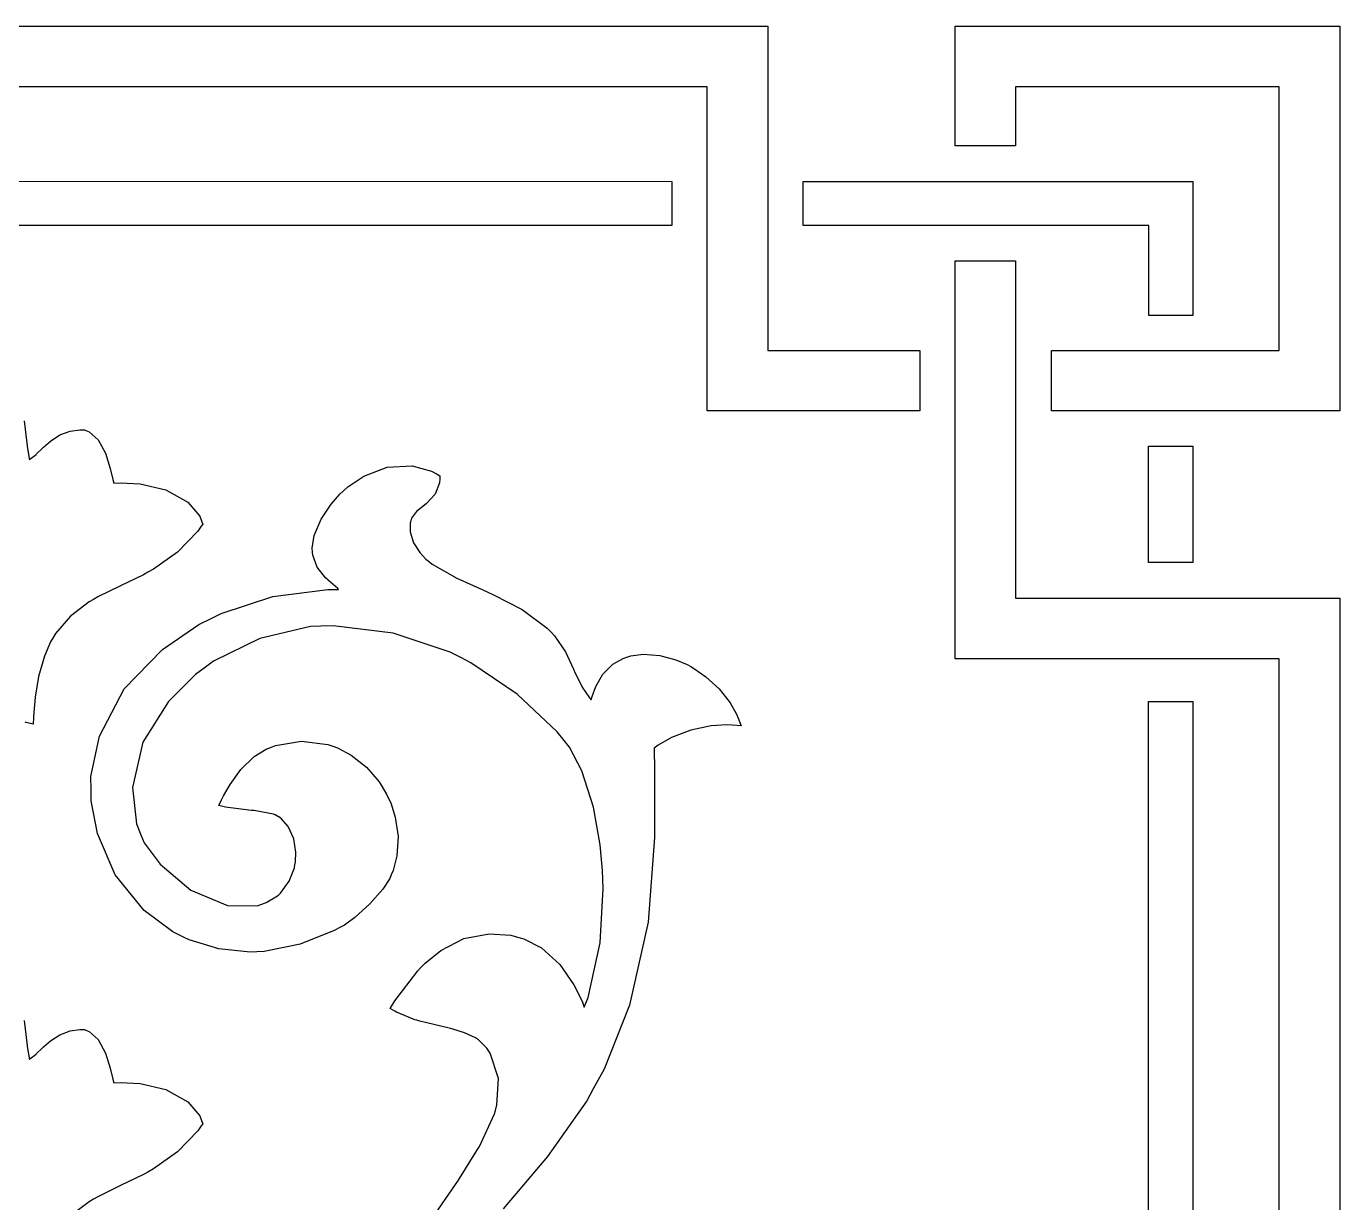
# Model space of a CAD drawing. Extents: x 0 to 1426, y 0 to 829.
# Drawn here: x 90.5 to 174.9, y 740.9 to 816.6 of the extents above; entities that cross this region are included whole.
import ezdxf

# ---------------------------------------------------------------- set-up
doc = ezdxf.new("R2010")
doc.units = 0
doc.layers.get('0').update_dxf_attribs({"linetype": 'CONTINUOUS'})

msp = doc.modelspace()

# ---------------------------------------------------------------- linework, layer by layer
at = {"color": 0}
for p, q in [((36.8748, 816.589), (138.165, 816.589)), ((36.8748, 816.589), (138.165, 816.589)), ((138.165, 816.589), (138.165, 795.747)), ((138.165, 816.589), (138.165, 795.747)), ((150.221, 808.895), (150.221, 816.589)), ((150.221, 816.589), (174.949, 816.589)), ((150.221, 808.895), (150.221, 816.589)), ((150.221, 816.589), (174.949, 816.589)), ((174.949, 816.589), (174.949, 791.859)), ((174.949, 816.589), (174.949, 791.859)), ((134.279, 812.701), (40.761, 812.701)), ((134.279, 812.701), (40.761, 812.701)), ((134.279, 791.859), (134.279, 812.701)), ((134.279, 791.859), (134.279, 812.701)), ((171.061, 812.701), (154.107, 812.701)), ((154.107, 812.701), (154.107, 808.895)), ((171.061, 812.701), (154.107, 812.701)), ((154.107, 812.701), (154.107, 808.895)), ((171.061, 795.747), (171.061, 812.701)), ((171.061, 795.747), (171.061, 812.701)), ((154.107, 808.895), (150.221, 808.895)), ((154.107, 808.895), (150.221, 808.895)), ((43.0403, 806.644), (132, 806.616)), ((43.0403, 806.644), (132, 806.616)), ((132, 806.616), (132, 803.772)), ((132, 806.616), (132, 803.772)), ((140.445, 803.776), (140.445, 806.616)), ((140.445, 806.616), (165.495, 806.616)), ((140.445, 803.776), (140.445, 806.616)), ((140.445, 806.616), (165.495, 806.616)), ((165.495, 806.616), (165.495, 797.997)), ((165.495, 806.616), (165.495, 797.997)), ((132, 803.772), (43.0403, 803.801)), ((132, 803.772), (43.0403, 803.801)), ((162.664, 803.776), (140.445, 803.776)), ((162.664, 803.776), (140.445, 803.776)), ((162.664, 797.997), (162.664, 803.776)), ((162.664, 797.997), (162.664, 803.776)), ((150.221, 775.917), (150.221, 801.493)), ((150.221, 801.493), (154.107, 801.493)), ((150.221, 775.917), (150.221, 801.493)), ((150.221, 801.493), (154.107, 801.493)), ((154.107, 801.493), (154.107, 779.805)), ((154.107, 801.493), (154.107, 779.805)), ((165.495, 797.997), (162.664, 797.997)), ((165.495, 797.997), (162.664, 797.997)), ((138.165, 795.747), (147.941, 795.747)), ((138.165, 795.747), (147.941, 795.747)), ((147.941, 795.747), (147.941, 791.859)), ((147.941, 795.747), (147.941, 791.859)), ((156.417, 791.859), (156.417, 795.747)), ((156.417, 795.747), (171.061, 795.747)), ((156.417, 791.859), (156.417, 795.747)), ((156.417, 795.747), (171.061, 795.747)), ((147.941, 791.859), (134.279, 791.859)), ((147.941, 791.859), (134.279, 791.859)), ((174.949, 791.859), (156.417, 791.859)), ((174.949, 791.859), (156.417, 791.859)), ((90.3566, 791.214), (90.5221, 789.774)), ((90.3566, 791.214), (90.5221, 789.774)), ((92.6387, 790.303), (93.3154, 790.554)), ((92.6387, 790.303), (93.3154, 790.554)), ((93.3154, 790.554), (93.9408, 790.638)), ((93.3154, 790.554), (93.9408, 790.638)), ((93.9408, 790.638), (94.149, 790.638)), ((93.9408, 790.638), (94.149, 790.638)), ((94.149, 790.638), (94.2386, 790.638)), ((94.149, 790.638), (94.2386, 790.638)), ((94.2386, 790.638), (94.3169, 790.6)), ((94.2386, 790.638), (94.3169, 790.6)), ((94.3169, 790.6), (94.5388, 790.501)), ((94.3169, 790.6), (94.5388, 790.501)), ((90.5221, 789.774), (90.5411, 789.63)), ((90.5221, 789.774), (90.5411, 789.63)), ((91.6079, 789.524), (92.0461, 789.908)), ((91.6079, 789.524), (92.0461, 789.908)), ((92.0461, 789.908), (92.6387, 790.303)), ((92.0461, 789.908), (92.6387, 790.303)), ((94.5388, 790.501), (95.1107, 789.982)), ((94.5388, 790.501), (95.1107, 789.982)), ((95.1107, 789.982), (95.5933, 789.125)), ((95.1107, 789.982), (95.5933, 789.125)), ((90.5411, 789.63), (90.551, 789.556)), ((90.5411, 789.63), (90.551, 789.556)), ((90.551, 789.556), (90.6709, 788.804)), ((90.551, 789.556), (90.6709, 788.804)), ((90.7288, 788.758), (91.1172, 789.058)), ((90.7288, 788.758), (91.1172, 789.058)), ((91.1172, 789.058), (91.1546, 789.093)), ((91.1172, 789.058), (91.1546, 789.093)), ((91.1546, 789.093), (91.1807, 789.118)), ((91.1546, 789.093), (91.1807, 789.118)), ((91.1807, 789.118), (91.4425, 789.365)), ((91.1807, 789.118), (91.4425, 789.365)), ((91.4425, 789.365), (91.4686, 789.39)), ((91.4425, 789.365), (91.4686, 789.39)), ((91.4686, 789.39), (91.6079, 789.524)), ((91.4686, 789.39), (91.6079, 789.524)), ((95.5933, 789.125), (95.8896, 788.151)), ((95.5933, 789.125), (95.8896, 788.151)), ((162.658, 782.101), (162.658, 789.591)), ((162.658, 789.591), (165.5, 789.591)), ((162.658, 782.101), (162.658, 789.591)), ((162.658, 789.591), (165.5, 789.591)), ((165.5, 789.591), (165.5, 782.101)), ((165.5, 789.591), (165.5, 782.101)), ((90.6709, 788.804), (90.6872, 788.73)), ((90.6709, 788.804), (90.6872, 788.73)), ((90.6872, 788.73), (90.7288, 788.758)), ((90.6872, 788.73), (90.7288, 788.758)), ((95.8896, 788.151), (96.0632, 787.435)), ((95.8896, 788.151), (96.0632, 787.435)), ((112.191, 787.658), (113.699, 788.243)), ((112.191, 787.658), (113.699, 788.243)), ((113.699, 788.243), (115.3, 788.324)), ((113.699, 788.243), (115.3, 788.324)), ((115.3, 788.324), (116.546, 787.986)), ((115.3, 788.324), (116.546, 787.986)), ((96.0632, 787.435), (96.1291, 787.199)), ((96.0632, 787.435), (96.1291, 787.199)), ((96.1291, 787.199), (96.5468, 787.231)), ((96.1291, 787.199), (96.5468, 787.231)), ((96.5468, 787.231), (97.8158, 787.164)), ((96.5468, 787.231), (97.8158, 787.164)), ((97.8158, 787.164), (99.4724, 786.779)), ((97.8158, 787.164), (99.4724, 786.779)), ((111.163, 786.97), (112.191, 787.658)), ((111.163, 786.97), (112.191, 787.658)), ((116.546, 787.986), (116.909, 787.781)), ((116.546, 787.986), (116.909, 787.781)), ((117.069, 787.231), (116.785, 786.493)), ((117.069, 787.231), (116.785, 786.493)), ((116.909, 787.781), (117.092, 787.675)), ((116.909, 787.781), (117.092, 787.675)), ((117.082, 787.481), (117.069, 787.231)), ((117.082, 787.481), (117.069, 787.231)), ((117.092, 787.675), (117.082, 787.481)), ((117.092, 787.675), (117.082, 787.481)), ((99.4724, 786.779), (100.87, 785.989)), ((99.4724, 786.779), (100.87, 785.989)), ((110.096, 785.865), (110.657, 786.504)), ((110.096, 785.865), (110.657, 786.504)), ((110.657, 786.504), (110.865, 786.694)), ((110.657, 786.504), (110.865, 786.694)), ((110.865, 786.694), (111.163, 786.97)), ((110.865, 786.694), (111.163, 786.97)), ((116.785, 786.493), (116.2, 785.876)), ((116.785, 786.493), (116.2, 785.876)), ((100.87, 785.989), (101.644, 785.079)), ((100.87, 785.989), (101.644, 785.079)), ((109.446, 784.888), (110.096, 785.865)), ((109.446, 784.888), (110.096, 785.865)), ((116.2, 785.876), (115.591, 785.389)), ((116.2, 785.876), (115.591, 785.389)), ((101.644, 785.079), (101.781, 784.729)), ((101.644, 785.079), (101.781, 784.729)), ((101.781, 784.729), (101.841, 784.574)), ((101.781, 784.729), (101.841, 784.574)), ((109.014, 783.833), (109.446, 784.888)), ((109.014, 783.833), (109.446, 784.888)), ((115.215, 784.793), (115.175, 784.624)), ((115.215, 784.793), (115.175, 784.624)), ((115.175, 784.624), (115.185, 784.073)), ((115.175, 784.624), (115.185, 784.073)), ((115.252, 784.955), (115.215, 784.793)), ((115.252, 784.955), (115.215, 784.793)), ((115.591, 785.389), (115.252, 784.955)), ((115.591, 785.389), (115.252, 784.955)), ((101.517, 784.123), (100.223, 782.775)), ((101.517, 784.123), (100.223, 782.775)), ((101.743, 784.44), (101.517, 784.123)), ((101.743, 784.44), (101.517, 784.123)), ((101.841, 784.574), (101.743, 784.44)), ((101.841, 784.574), (101.743, 784.44)), ((108.879, 783.026), (109.014, 783.833)), ((108.879, 783.026), (109.014, 783.833)), ((115.185, 784.073), (115.397, 783.375)), ((115.185, 784.073), (115.397, 783.375)), ((108.898, 782.761), (108.879, 783.026)), ((108.898, 782.761), (108.879, 783.026)), ((115.397, 783.375), (115.796, 782.74)), ((115.397, 783.375), (115.796, 782.74)), ((100.223, 782.775), (98.6688, 781.667)), ((100.223, 782.775), (98.6688, 781.667)), ((108.911, 782.578), (108.898, 782.761)), ((108.911, 782.578), (108.898, 782.761)), ((109.201, 781.794), (108.911, 782.578)), ((109.201, 781.794), (108.911, 782.578)), ((115.796, 782.74), (116.188, 782.324)), ((115.796, 782.74), (116.188, 782.324)), ((116.188, 782.324), (116.337, 782.204)), ((116.188, 782.324), (116.337, 782.204)), ((116.337, 782.204), (116.601, 781.992)), ((116.337, 782.204), (116.601, 781.992)), ((165.5, 782.101), (162.658, 782.101)), ((165.5, 782.101), (162.658, 782.101)), ((98.0295, 781.315), (96.5592, 780.605)), ((98.0295, 781.315), (96.5592, 780.605)), ((98.3149, 781.473), (98.0295, 781.315)), ((98.3149, 781.473), (98.0295, 781.315)), ((98.6688, 781.667), (98.3149, 781.473)), ((98.6688, 781.667), (98.3149, 781.473)), ((109.741, 781.121), (109.201, 781.794)), ((109.741, 781.121), (109.201, 781.794)), ((116.601, 781.992), (118.175, 781.099)), ((116.601, 781.992), (118.175, 781.099)), ((96.5592, 780.605), (95.0958, 779.886)), ((96.5592, 780.605), (95.0958, 779.886)), ((109.881, 780.99), (109.741, 781.121)), ((109.881, 780.99), (109.741, 781.121)), ((109.93, 780.944), (109.881, 780.99)), ((109.93, 780.944), (109.881, 780.99)), ((110.515, 780.422), (109.93, 780.944)), ((110.515, 780.422), (109.93, 780.944)), ((110.571, 780.366), (110.515, 780.422)), ((110.571, 780.366), (110.515, 780.422)), ((118.175, 781.099), (119.851, 780.344)), ((118.175, 781.099), (119.851, 780.344)), ((94.5349, 779.565), (93.3319, 778.662)), ((94.5349, 779.565), (93.3319, 778.662)), ((94.8161, 779.724), (94.5349, 779.565)), ((94.8161, 779.724), (94.5349, 779.565)), ((95.0958, 779.886), (94.8161, 779.724)), ((95.0958, 779.886), (94.8161, 779.724)), ((103.014, 778.827), (106.345, 779.907)), ((103.014, 778.827), (106.345, 779.907)), ((106.345, 779.907), (109.883, 780.369)), ((106.345, 779.907), (109.883, 780.369)), ((109.883, 780.369), (110.571, 780.366)), ((109.883, 780.369), (110.571, 780.366)), ((119.851, 780.344), (120.168, 780.2)), ((119.851, 780.344), (120.168, 780.2)), ((120.168, 780.2), (120.545, 780.031)), ((120.168, 780.2), (120.545, 780.031)), ((120.545, 780.031), (122.368, 779.081)), ((120.545, 780.031), (122.368, 779.081)), ((154.107, 779.805), (174.949, 779.805)), ((154.107, 779.805), (174.949, 779.805)), ((174.949, 779.805), (174.949, 631.476)), ((174.949, 779.805), (174.949, 631.476)), ((102.431, 778.521), (103.014, 778.827)), ((102.431, 778.521), (103.014, 778.827)), ((122.368, 779.081), (123.992, 777.889)), ((122.368, 779.081), (123.992, 777.889)), ((93.3319, 778.662), (92.378, 777.547)), ((93.3319, 778.662), (92.378, 777.547)), ((99.2463, 776.513), (101.592, 778.108)), ((99.2463, 776.513), (101.592, 778.108)), ((101.592, 778.108), (102.431, 778.521)), ((101.592, 778.108), (102.431, 778.521)), ((108.767, 777.988), (105.499, 777.222)), ((108.767, 777.988), (105.499, 777.222)), ((109.442, 778.013), (108.767, 777.988)), ((109.442, 778.013), (108.767, 777.988)), ((110.231, 778.037), (109.442, 778.013)), ((110.231, 778.037), (109.442, 778.013)), ((114.09, 777.558), (110.231, 778.037)), ((114.09, 777.558), (110.231, 778.037)), ((123.992, 777.889), (124.272, 777.596)), ((123.992, 777.889), (124.272, 777.596)), ((92.2211, 777.282), (92.0517, 776.997)), ((92.2211, 777.282), (92.0517, 776.997)), ((92.378, 777.547), (92.2211, 777.282)), ((92.378, 777.547), (92.2211, 777.282)), ((105.499, 777.222), (102.537, 775.748)), ((105.499, 777.222), (102.537, 775.748)), ((117.742, 776.33), (114.09, 777.558)), ((117.742, 776.33), (114.09, 777.558)), ((124.272, 777.596), (124.462, 777.395)), ((124.272, 777.596), (124.462, 777.395)), ((124.462, 777.395), (125.16, 776.355)), ((124.462, 777.395), (125.16, 776.355)), ((92.0517, 776.997), (91.6534, 776.072)), ((92.0517, 776.997), (91.6534, 776.072)), ((96.7811, 773.97), (99.2463, 776.513)), ((96.7811, 773.97), (99.2463, 776.513)), ((118.429, 775.984), (117.742, 776.33)), ((118.429, 775.984), (117.742, 776.33)), ((125.16, 776.355), (125.687, 775.236)), ((125.16, 776.355), (125.687, 775.236)), ((129.358, 776.097), (130.157, 776.203)), ((129.358, 776.097), (130.157, 776.203)), ((130.157, 776.203), (131.225, 776.129)), ((130.157, 776.203), (131.225, 776.129)), ((91.6534, 776.072), (91.2813, 774.771)), ((91.6534, 776.072), (91.2813, 774.771)), ((102.016, 775.37), (101.363, 774.901)), ((102.016, 775.37), (101.363, 774.901)), ((102.537, 775.748), (102.016, 775.37)), ((102.537, 775.748), (102.016, 775.37)), ((119.076, 775.656), (118.429, 775.984)), ((119.076, 775.656), (118.429, 775.984)), ((122.065, 773.642), (119.076, 775.656)), ((122.065, 773.642), (119.076, 775.656)), ((127.561, 774.912), (128.218, 775.557)), ((127.561, 774.912), (128.218, 775.557)), ((128.218, 775.557), (128.874, 775.935)), ((128.218, 775.557), (128.874, 775.935)), ((128.874, 775.935), (129.109, 776.012)), ((128.874, 775.935), (129.109, 776.012)), ((129.109, 776.012), (129.358, 776.097)), ((129.109, 776.012), (129.358, 776.097)), ((131.225, 776.129), (132.261, 775.847)), ((131.225, 776.129), (132.261, 775.847)), ((132.261, 775.847), (132.985, 775.533)), ((132.261, 775.847), (132.985, 775.533)), ((132.985, 775.533), (133.213, 775.406)), ((132.985, 775.533), (133.213, 775.406)), ((133.213, 775.406), (133.469, 775.268)), ((133.213, 775.406), (133.469, 775.268)), ((171.061, 775.917), (150.221, 775.917)), ((171.061, 775.917), (150.221, 775.917)), ((171.061, 635.363), (171.061, 775.917)), ((171.061, 635.363), (171.061, 775.917)), ((91.2813, 774.771), (91.065, 773.437)), ((91.2813, 774.771), (91.065, 773.437)), ((101.363, 774.901), (99.6308, 773.172)), ((101.363, 774.901), (99.6308, 773.172)), ((125.687, 775.236), (125.791, 774.996)), ((125.687, 775.236), (125.791, 774.996)), ((125.791, 774.996), (125.862, 774.834)), ((125.791, 774.996), (125.862, 774.834)), ((125.862, 774.834), (126.242, 774.076)), ((125.862, 774.834), (126.242, 774.076)), ((127.106, 774.128), (127.561, 774.912)), ((127.106, 774.128), (127.561, 774.912)), ((133.469, 775.268), (134.191, 774.76)), ((133.469, 775.268), (134.191, 774.76)), ((134.191, 774.76), (135.045, 773.973)), ((134.191, 774.76), (135.045, 773.973)), ((95.195, 770.939), (96.7811, 773.97)), ((95.195, 770.939), (96.7811, 773.97)), ((124.635, 771.204), (122.065, 773.642)), ((124.635, 771.204), (122.065, 773.642)), ((126.242, 774.076), (126.709, 773.391)), ((126.242, 774.076), (126.709, 773.391)), ((126.875, 773.483), (127.106, 774.128)), ((126.875, 773.483), (127.106, 774.128)), ((135.045, 773.973), (135.745, 773.074)), ((135.045, 773.973), (135.745, 773.074)), ((91.065, 773.437), (90.9768, 772.453)), ((91.065, 773.437), (90.9768, 772.453)), ((99.6308, 773.172), (97.9868, 770.541)), ((99.6308, 773.172), (97.9868, 770.541)), ((126.709, 773.391), (126.825, 773.261)), ((126.709, 773.391), (126.825, 773.261)), ((126.825, 773.261), (126.875, 773.483)), ((126.825, 773.261), (126.875, 773.483)), ((135.745, 773.074), (136.156, 772.343)), ((135.745, 773.074), (136.156, 772.343)), ((162.658, 637.614), (162.658, 773.169)), ((162.658, 773.169), (165.5, 773.169)), ((162.658, 637.614), (162.658, 773.169)), ((162.658, 773.169), (165.5, 773.169)), ((165.5, 773.169), (165.5, 637.614)), ((165.5, 773.169), (165.5, 637.614)), ((90.963, 772.125), (90.9451, 771.708)), ((90.963, 772.125), (90.9451, 771.708)), ((90.9768, 772.453), (90.963, 772.125)), ((90.9768, 772.453), (90.963, 772.125)), ((136.156, 772.343), (136.26, 772.086)), ((136.156, 772.343), (136.26, 772.086)), ((136.26, 772.086), (136.455, 771.603)), ((136.26, 772.086), (136.455, 771.603)), ((90.4931, 771.814), (90.4102, 771.835)), ((90.4931, 771.814), (90.4102, 771.835)), ((90.9451, 771.708), (90.4931, 771.814)), ((90.9451, 771.708), (90.4931, 771.814)), ((125.075, 770.664), (124.635, 771.204)), ((125.075, 770.664), (124.635, 771.204)), ((133.216, 771.331), (131.975, 770.848)), ((133.216, 771.331), (131.975, 770.848)), ((134.536, 771.596), (133.216, 771.331)), ((134.536, 771.596), (133.216, 771.331)), ((135.548, 771.656), (134.536, 771.596)), ((135.548, 771.656), (134.536, 771.596)), ((135.884, 771.634), (135.548, 771.656)), ((135.884, 771.634), (135.548, 771.656)), ((136.455, 771.603), (135.884, 771.634)), ((136.455, 771.603), (135.884, 771.634)), ((94.6464, 768.346), (95.195, 770.939)), ((94.6464, 768.346), (95.195, 770.939)), ((97.9868, 770.541), (97.3169, 767.63)), ((97.9868, 770.541), (97.3169, 767.63)), ((106.188, 770.202), (106.514, 770.326)), ((106.188, 770.202), (106.514, 770.326)), ((106.514, 770.326), (108.19, 770.604)), ((106.514, 770.326), (108.19, 770.604)), ((108.19, 770.604), (109.877, 770.403)), ((108.19, 770.604), (109.877, 770.403)), ((109.877, 770.403), (110.208, 770.283)), ((109.877, 770.403), (110.208, 770.283)), ((110.208, 770.283), (110.512, 770.177)), ((110.208, 770.283), (110.512, 770.177)), ((125.429, 770.23), (125.075, 770.664)), ((125.429, 770.23), (125.075, 770.664)), ((131.123, 770.357), (130.867, 770.16)), ((131.123, 770.357), (130.867, 770.16)), ((131.975, 770.848), (131.123, 770.357)), ((131.975, 770.848), (131.123, 770.357)), ((104.282, 768.791), (105.136, 769.617)), ((104.282, 768.791), (105.136, 769.617)), ((105.136, 769.617), (105.909, 770.096)), ((105.136, 769.617), (105.909, 770.096)), ((105.909, 770.096), (106.188, 770.202)), ((105.909, 770.096), (106.188, 770.202)), ((110.512, 770.177), (111.374, 769.715)), ((110.512, 770.177), (111.374, 769.715)), ((111.374, 769.715), (112.369, 768.932)), ((111.374, 769.715), (112.369, 768.932)), ((126.221, 768.706), (125.429, 770.23)), ((126.221, 768.706), (125.429, 770.23)), ((130.867, 770.16), (130.894, 768.727)), ((130.867, 770.16), (130.894, 768.727)), ((103.594, 767.835), (104.282, 768.791)), ((103.594, 767.835), (104.282, 768.791)), ((112.369, 768.932), (113.181, 767.987)), ((112.369, 768.932), (113.181, 767.987)), ((126.971, 766.374), (126.221, 768.706)), ((126.971, 766.374), (126.221, 768.706)), ((130.894, 768.727), (130.888, 764.427)), ((130.894, 768.727), (130.888, 764.427)), ((94.6549, 767.486), (94.6464, 768.346)), ((94.6549, 767.486), (94.6464, 768.346)), ((103.172, 767.094), (103.594, 767.835)), ((103.172, 767.094), (103.594, 767.835)), ((113.181, 767.987), (113.665, 767.207)), ((113.181, 767.987), (113.665, 767.207)), ((94.6616, 766.78), (94.6549, 767.486)), ((94.6616, 766.78), (94.6549, 767.486)), ((97.3169, 767.63), (97.5776, 765.299)), ((97.3169, 767.63), (97.5776, 765.299)), ((103.047, 766.837), (103.172, 767.094)), ((103.047, 766.837), (103.172, 767.094)), ((113.665, 767.207), (113.793, 766.932)), ((113.665, 767.207), (113.793, 766.932)), ((113.793, 766.932), (113.925, 766.646)), ((113.793, 766.932), (113.925, 766.646)), ((95.0655, 764.678), (94.6616, 766.78)), ((95.0655, 764.678), (94.6616, 766.78)), ((102.865, 766.473), (103.047, 766.837)), ((102.865, 766.473), (103.047, 766.837)), ((103.3, 766.378), (102.865, 766.473)), ((103.3, 766.378), (102.865, 766.473)), ((103.452, 766.343), (103.3, 766.378)), ((103.452, 766.343), (103.3, 766.378)), ((104.977, 766.159), (103.452, 766.343)), ((104.977, 766.159), (103.452, 766.343)), ((105.133, 766.145), (104.977, 766.159)), ((105.133, 766.145), (104.977, 766.159)), ((105.243, 766.135), (105.133, 766.145)), ((105.243, 766.135), (105.133, 766.145)), ((106.378, 765.923), (105.243, 766.135)), ((106.378, 765.923), (105.243, 766.135)), ((113.925, 766.646), (114.215, 765.732)), ((113.925, 766.646), (114.215, 765.732)), ((127.394, 763.954), (126.971, 766.374)), ((127.394, 763.954), (126.971, 766.374)), ((97.5776, 765.299), (97.8599, 764.596)), ((97.5776, 765.299), (97.8599, 764.596)), ((106.478, 765.877), (106.378, 765.923)), ((106.478, 765.877), (106.378, 765.923)), ((106.499, 765.866), (106.478, 765.877)), ((106.499, 765.866), (106.478, 765.877)), ((106.707, 765.754), (106.499, 765.866)), ((106.707, 765.754), (106.499, 765.866)), ((106.728, 765.739), (106.707, 765.754)), ((106.728, 765.739), (106.707, 765.754)), ((106.904, 765.623), (106.728, 765.739)), ((106.904, 765.623), (106.728, 765.739)), ((107.338, 765.122), (106.904, 765.623)), ((107.338, 765.122), (106.904, 765.623)), ((114.215, 765.732), (114.394, 764.484)), ((114.215, 765.732), (114.394, 764.484)), ((96.2173, 762.021), (95.0655, 764.678)), ((96.2173, 762.021), (95.0655, 764.678)), ((97.8599, 764.596), (98.0666, 764.085)), ((97.8599, 764.596), (98.0666, 764.085)), ((107.692, 764.335), (107.338, 765.122)), ((107.692, 764.335), (107.338, 765.122)), ((114.394, 764.484), (114.314, 763.231)), ((114.394, 764.484), (114.314, 763.231)), ((130.888, 764.427), (130.481, 758.97)), ((130.888, 764.427), (130.481, 758.97)), ((98.0666, 764.085), (99.0935, 762.698)), ((98.0666, 764.085), (99.0935, 762.698)), ((107.822, 763.478), (107.692, 764.335)), ((107.822, 763.478), (107.692, 764.335)), ((127.544, 762.289), (127.394, 763.954)), ((127.544, 762.289), (127.394, 763.954)), ((99.0935, 762.698), (101.068, 761.03)), ((99.0935, 762.698), (101.068, 761.03)), ((107.731, 762.476), (107.764, 762.656)), ((107.731, 762.476), (107.764, 762.656)), ((107.764, 762.656), (107.8, 762.857)), ((107.764, 762.656), (107.8, 762.857)), ((107.8, 762.857), (107.822, 763.478)), ((107.8, 762.857), (107.822, 763.478)), ((114.314, 763.231), (114.082, 762.303)), ((114.314, 763.231), (114.082, 762.303)), ((98.075, 759.732), (96.2173, 762.021)), ((98.075, 759.732), (96.2173, 762.021)), ((107.404, 761.608), (107.731, 762.476)), ((107.404, 761.608), (107.731, 762.476)), ((113.961, 762.011), (113.86, 761.771)), ((113.961, 762.011), (113.86, 761.771)), ((114.082, 762.303), (113.961, 762.011)), ((114.082, 762.303), (113.961, 762.011)), ((127.564, 761.735), (127.544, 762.289)), ((127.564, 761.735), (127.544, 762.289)), ((101.068, 761.03), (103.441, 760.053)), ((101.068, 761.03), (103.441, 760.053)), ((106.849, 760.843), (107.404, 761.608)), ((106.849, 760.843), (107.404, 761.608)), ((113.415, 761.104), (112.584, 760.144)), ((113.415, 761.104), (112.584, 760.144)), ((113.86, 761.771), (113.415, 761.104)), ((113.86, 761.771), (113.415, 761.104)), ((127.383, 757.633), (127.583, 761.136)), ((127.383, 757.633), (127.583, 761.136)), ((127.583, 761.136), (127.564, 761.735)), ((127.583, 761.136), (127.564, 761.735)), ((105.329, 760.014), (105.875, 760.218)), ((105.329, 760.014), (105.875, 760.218)), ((105.875, 760.218), (105.952, 760.25)), ((105.875, 760.218), (105.952, 760.25)), ((105.952, 760.25), (106.642, 760.663)), ((105.952, 760.25), (106.642, 760.663)), ((106.642, 760.663), (106.703, 760.716)), ((106.642, 760.663), (106.703, 760.716)), ((106.703, 760.716), (106.849, 760.843)), ((106.703, 760.716), (106.849, 760.843)), ((112.584, 760.144), (111.627, 759.28)), ((112.584, 760.144), (111.627, 759.28)), ((99.9187, 758.342), (98.075, 759.732)), ((99.9187, 758.342), (98.075, 759.732)), ((103.441, 760.053), (105.329, 760.014)), ((103.441, 760.053), (105.329, 760.014)), ((111.627, 759.28), (110.949, 758.786)), ((111.627, 759.28), (110.949, 758.786)), ((110.706, 758.652), (110.295, 758.43)), ((110.706, 758.652), (110.295, 758.43)), ((110.949, 758.786), (110.706, 758.652)), ((110.949, 758.786), (110.706, 758.652)), ((130.481, 758.97), (129.287, 753.632)), ((130.481, 758.97), (129.287, 753.632)), ((100.6, 758.017), (99.9187, 758.342)), ((100.6, 758.017), (99.9187, 758.342)), ((100.963, 757.844), (100.6, 758.017)), ((100.963, 757.844), (100.6, 758.017)), ((102.88, 757.259), (100.963, 757.844)), ((102.88, 757.259), (100.963, 757.844)), ((110.295, 758.43), (108.113, 757.558)), ((110.295, 758.43), (108.113, 757.558)), ((117.143, 757.153), (118.62, 757.915)), ((117.143, 757.153), (118.62, 757.915)), ((118.62, 757.915), (120.264, 758.229)), ((118.62, 757.915), (120.264, 758.229)), ((120.264, 758.229), (121.643, 758.13)), ((120.264, 758.229), (121.643, 758.13)), ((121.643, 758.13), (122.081, 758.014)), ((121.643, 758.13), (122.081, 758.014)), ((122.081, 758.014), (122.48, 757.904)), ((122.081, 758.014), (122.48, 757.904)), ((122.48, 757.904), (123.614, 757.322)), ((122.48, 757.904), (123.614, 757.322)), ((126.626, 754.119), (127.383, 757.633)), ((126.626, 754.119), (127.383, 757.633)), ((104.892, 757.054), (102.88, 757.259)), ((104.892, 757.054), (102.88, 757.259)), ((105.306, 757.072), (104.892, 757.054)), ((105.306, 757.072), (104.892, 757.054)), ((105.788, 757.093), (105.306, 757.072)), ((105.788, 757.093), (105.306, 757.072)), ((108.113, 757.558), (105.788, 757.093)), ((108.113, 757.558), (105.788, 757.093)), ((116.131, 756.338), (117.143, 757.153)), ((116.131, 756.338), (117.143, 757.153)), ((123.614, 757.322), (124.806, 756.257)), ((123.614, 757.322), (124.806, 756.257)), ((115.661, 755.851), (115.834, 756.027)), ((115.661, 755.851), (115.834, 756.027)), ((115.834, 756.027), (116.131, 756.338)), ((115.834, 756.027), (116.131, 756.338)), ((124.806, 756.257), (125.706, 754.948)), ((124.806, 756.257), (125.706, 754.948)), ((114.184, 753.904), (115.661, 755.851)), ((114.184, 753.904), (115.661, 755.851)), ((125.706, 754.948), (126.226, 753.883)), ((125.706, 754.948), (126.226, 753.883)), ((113.882, 753.42), (114.056, 753.699)), ((113.882, 753.42), (114.056, 753.699)), ((114.184, 753.251), (113.882, 753.42)), ((114.184, 753.251), (113.882, 753.42)), ((114.056, 753.699), (114.184, 753.904)), ((114.056, 753.699), (114.184, 753.904)), ((126.226, 753.883), (126.367, 753.516)), ((126.226, 753.883), (126.367, 753.516)), ((126.367, 753.516), (126.626, 754.119)), ((126.367, 753.516), (126.626, 754.119)), ((129.287, 753.632), (127.66, 749.529)), ((129.287, 753.632), (127.66, 749.529)), ((90.3566, 752.644), (90.5221, 751.205)), ((90.3566, 752.644), (90.5221, 751.205)), ((114.294, 753.188), (114.184, 753.251)), ((114.294, 753.188), (114.184, 753.251)), ((115.486, 752.701), (114.294, 753.188)), ((115.486, 752.701), (114.294, 753.188)), ((115.612, 752.662), (115.486, 752.701)), ((115.612, 752.662), (115.486, 752.701)), ((115.79, 752.609), (115.612, 752.662)), ((115.79, 752.609), (115.612, 752.662)), ((117.594, 752.172), (115.79, 752.609)), ((117.594, 752.172), (115.79, 752.609)), ((92.0461, 751.343), (92.6387, 751.734)), ((92.0461, 751.343), (92.6387, 751.734)), ((92.6387, 751.734), (93.3154, 751.985)), ((92.6387, 751.734), (93.3154, 751.985)), ((93.3154, 751.985), (93.9408, 752.069)), ((93.3154, 751.985), (93.9408, 752.069)), ((93.9408, 752.069), (94.149, 752.069)), ((93.9408, 752.069), (94.149, 752.069)), ((94.149, 752.069), (94.2386, 752.066)), ((94.149, 752.069), (94.2386, 752.066)), ((94.2386, 752.066), (94.3169, 752.03)), ((94.2386, 752.066), (94.3169, 752.03)), ((94.3169, 752.03), (94.5388, 751.932)), ((94.3169, 752.03), (94.5388, 751.932)), ((94.5388, 751.932), (95.1107, 751.417)), ((94.5388, 751.932), (95.1107, 751.417)), ((117.774, 752.129), (117.594, 752.172)), ((117.774, 752.129), (117.594, 752.172)), ((117.923, 752.09), (117.774, 752.129)), ((117.923, 752.09), (117.774, 752.129)), ((118.675, 751.858), (117.923, 752.09)), ((118.675, 751.858), (117.923, 752.09)), ((119.379, 751.53), (118.675, 751.858)), ((119.379, 751.53), (118.675, 751.858)), ((90.5221, 751.205), (90.5411, 751.06)), ((90.5221, 751.205), (90.5411, 751.06)), ((90.5411, 751.06), (90.551, 750.986)), ((90.5411, 751.06), (90.551, 750.986)), ((90.551, 750.986), (90.6709, 750.238)), ((90.551, 750.986), (90.6709, 750.238)), ((91.4686, 750.82), (91.6079, 750.955)), ((91.4686, 750.82), (91.6079, 750.955)), ((91.6079, 750.955), (92.0461, 751.343)), ((91.6079, 750.955), (92.0461, 751.343)), ((95.1107, 751.417), (95.5933, 750.552)), ((95.1107, 751.417), (95.5933, 750.552)), ((119.505, 751.445), (119.379, 751.53)), ((119.505, 751.445), (119.379, 751.53)), ((119.564, 751.406), (119.505, 751.445)), ((119.564, 751.406), (119.505, 751.445)), ((120.064, 750.919), (119.564, 751.406)), ((120.064, 750.919), (119.564, 751.406)), ((120.104, 750.859), (120.064, 750.919)), ((120.104, 750.859), (120.064, 750.919)), ((120.322, 750.549), (120.104, 750.859)), ((120.322, 750.549), (120.104, 750.859)), ((90.6709, 750.238), (90.6872, 750.161)), ((90.6709, 750.238), (90.6872, 750.161)), ((90.6872, 750.161), (90.7288, 750.189)), ((90.6872, 750.161), (90.7288, 750.189)), ((90.7288, 750.189), (91.1172, 750.489)), ((90.7288, 750.189), (91.1172, 750.489)), ((91.1172, 750.489), (91.1546, 750.521)), ((91.1172, 750.489), (91.1546, 750.521)), ((91.1546, 750.521), (91.1807, 750.549)), ((91.1546, 750.521), (91.1807, 750.549)), ((91.1807, 750.549), (91.4425, 750.796)), ((91.1807, 750.549), (91.4425, 750.796)), ((91.4425, 750.796), (91.4686, 750.82)), ((91.4425, 750.796), (91.4686, 750.82)), ((95.5933, 750.552), (95.8896, 749.582)), ((95.5933, 750.552), (95.8896, 749.582)), ((120.855, 748.919), (120.322, 750.549)), ((120.855, 748.919), (120.322, 750.549)), ((95.8896, 749.582), (96.0632, 748.866)), ((95.8896, 749.582), (96.0632, 748.866)), ((127.66, 749.529), (126.953, 748.256)), ((127.66, 749.529), (126.953, 748.256)), ((96.0632, 748.866), (96.1291, 748.63)), ((96.0632, 748.866), (96.1291, 748.63)), ((96.1291, 748.63), (96.5468, 748.658)), ((96.1291, 748.63), (96.5468, 748.658)), ((96.5468, 748.658), (97.8158, 748.594)), ((96.5468, 748.658), (97.8158, 748.594)), ((97.8158, 748.594), (99.4724, 748.21)), ((97.8158, 748.594), (99.4724, 748.21)), ((120.752, 747.215), (120.855, 748.919)), ((120.752, 747.215), (120.855, 748.919)), ((99.4724, 748.21), (100.87, 747.42)), ((99.4724, 748.21), (100.87, 747.42)), ((126.529, 747.49), (124.017, 743.91)), ((126.529, 747.49), (124.017, 743.91)), ((126.953, 748.256), (126.529, 747.49)), ((126.953, 748.256), (126.529, 747.49)), ((100.87, 747.42), (101.644, 746.51)), ((100.87, 747.42), (101.644, 746.51)), ((119.626, 744.545), (120.589, 746.647)), ((119.626, 744.545), (120.589, 746.647)), ((120.589, 746.647), (120.653, 746.866)), ((120.589, 746.647), (120.653, 746.866)), ((120.653, 746.866), (120.752, 747.215)), ((120.653, 746.866), (120.752, 747.215)), ((101.743, 745.867), (101.517, 745.553)), ((101.743, 745.867), (101.517, 745.553)), ((101.644, 746.51), (101.781, 746.16)), ((101.644, 746.51), (101.781, 746.16)), ((101.841, 746.005), (101.743, 745.867)), ((101.841, 746.005), (101.743, 745.867)), ((101.781, 746.16), (101.841, 746.005)), ((101.781, 746.16), (101.841, 746.005)), ((101.517, 745.553), (100.223, 744.206)), ((101.517, 745.553), (100.223, 744.206)), ((100.223, 744.206), (98.6688, 743.102)), ((100.223, 744.206), (98.6688, 743.102)), ((118.339, 742.498), (119.407, 744.174)), ((118.339, 742.498), (119.407, 744.174)), ((119.407, 744.174), (119.509, 744.347)), ((119.407, 744.174), (119.509, 744.347)), ((119.509, 744.347), (119.626, 744.545)), ((119.509, 744.347), (119.626, 744.545)), ((124.017, 743.91), (121.157, 740.533)), ((124.017, 743.91), (121.157, 740.533)), ((98.0295, 742.749), (96.5592, 742.036)), ((98.0295, 742.749), (96.5592, 742.036)), ((98.3149, 742.904), (98.0295, 742.749)), ((98.3149, 742.904), (98.0295, 742.749)), ((98.6688, 743.102), (98.3149, 742.904)), ((98.6688, 743.102), (98.3149, 742.904)), ((118.236, 742.326), (118.339, 742.498)), ((118.236, 742.326), (118.339, 742.498)), ((96.5592, 742.036), (95.0958, 741.317)), ((96.5592, 742.036), (95.0958, 741.317)), ((116.575, 739.895), (118.095, 742.1)), ((116.575, 739.895), (118.095, 742.1)), ((118.095, 742.1), (118.236, 742.326)), ((118.095, 742.1), (118.236, 742.326)), ((94.5349, 740.996), (93.3319, 740.092)), ((94.5349, 740.996), (93.3319, 740.092)), ((94.8161, 741.154), (94.5349, 740.996)), ((94.8161, 741.154), (94.5349, 740.996)), ((95.0958, 741.317), (94.8161, 741.154)), ((95.0958, 741.317), (94.8161, 741.154))]:
    msp.add_line(p, q, dxfattribs=at)

doc.saveas('drawing.dxf')
